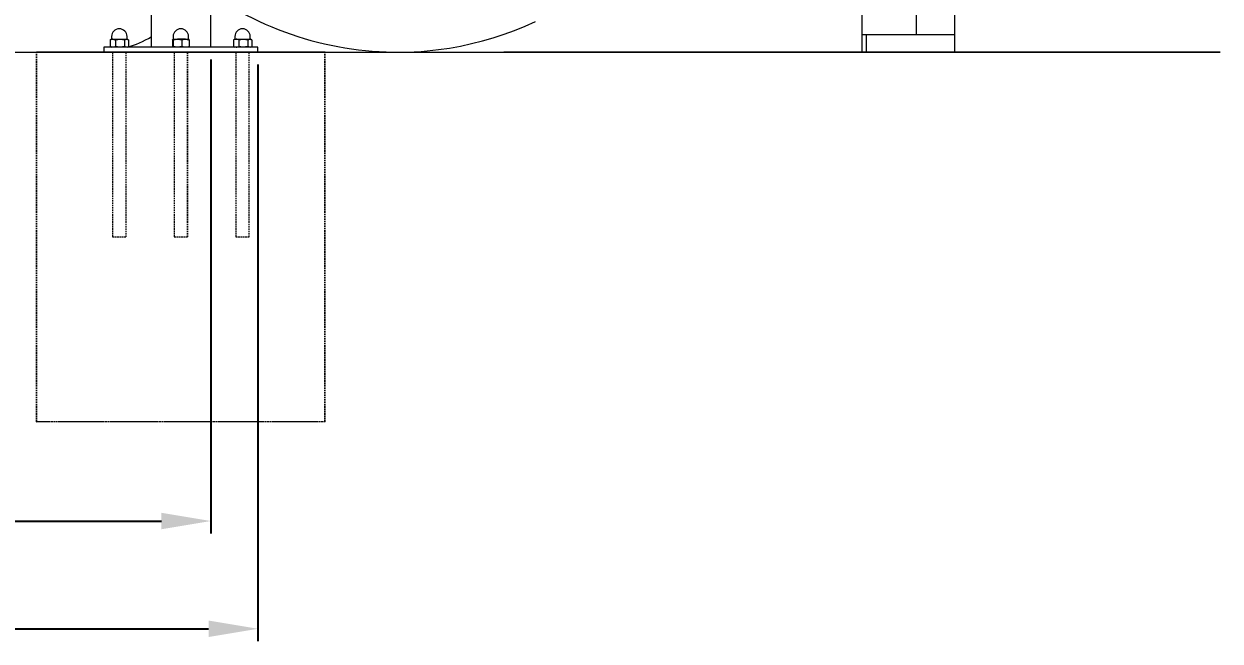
# Model space of a CAD drawing. Header units: millimetres. Extents: x -312 to 6814, y -241 to 4404.
# Drawn here: x 5787 to 6758, y 2904 to 3404 of the extents above; entities that cross this region are included whole.
import ezdxf

# ---------------------------------------------------------------- set-up
doc = ezdxf.new("R2010")
doc.units = ezdxf.units.MM
doc.linetypes.add('HIDDEN', pattern=[1.905, 1.27, -0.635])
for name, color, linetype, lineweight in [('ZANO_R', 7, 'Continuous', 0), ('ZANO_R_przerywana', 7, 'HIDDEN', 0), ('ZANO_W', 1, 'Continuous', 0)]:
    doc.layers.add(name, color=color, linetype=linetype, lineweight=lineweight)
doc.styles.add('Arial', font='arial.ttf')
doc.styles.get("Standard").update_dxf_attribs({"font": 'ARIALUNI.TTF'})
doc.dimstyles.new('pl i ang', dxfattribs={"dimtxt": 50, "dimasz": 50, "dimexe": 1.25, "dimexo": 0.625, "dimgap": 10, "dimtad": 1, "dimtoh": 1, "dimtxsty": 'Standard', "dimcen": 2.5, "dimclrd": 1, "dimclre": 1, "dimclrt": 1, "dimadec": 0, "dimazin": 0, "dimtfac": 1, "dimtmove": 0, "dimatfit": 3, "dimfxl": 1, "dimarcsym": 1})

# ---------------------------------------------------------------- blocks, each defined once
blk = doc.blocks.new('*D476')
at = {"layer": 'ZANO_W', "color": 1, "lineweight": -2}
for p, q in [((5378.74, 3375.53), (5378.74, 2990.96)), ((5938.8, 3375.53), (5938.8, 2990.96)), ((5418.74, 3000.96), (5898.8, 3000.96))]:
    blk.add_line(p, q, dxfattribs=at)
at = {"layer": 'ZANO_W', "color": 1}
for points in [[(5418.74, 3007.63), (5418.74, 2994.29), (5378.74, 3000.96)], [(5898.8, 2994.29), (5898.8, 3007.63), (5938.8, 3000.96)]]:
    blk.add_solid(points, dxfattribs=at)
at = {"layer": 'ZANO_W', "color": 1, "insert": (5658.77, 3041.59), "char_height": 60, "attachment_point": 5, "style": 'Arial'}
blk.add_mtext('560', dxfattribs=at)
blk = doc.blocks.new('*D477')
at = {"layer": 'ZANO_W', "color": 1, "lineweight": -2}
for p, q in [((5340.39, 3371.53), (5340.39, 2903.51)), ((5977.15, 3371.53), (5977.15, 2903.51)), ((5380.39, 2913.51), (5937.15, 2913.51))]:
    blk.add_line(p, q, dxfattribs=at)
at = {"layer": 'ZANO_W', "color": 1}
for points in [[(5380.39, 2920.17), (5380.39, 2906.84), (5340.39, 2913.51)], [(5937.15, 2906.84), (5937.15, 2920.17), (5977.15, 2913.51)]]:
    blk.add_solid(points, dxfattribs=at)
at = {"layer": 'ZANO_W', "color": 1, "insert": (5658.77, 2954.16), "char_height": 60, "attachment_point": 5, "style": 'Arial'}
blk.add_mtext('637', dxfattribs=at)

msp = doc.modelspace()

# ---------------------------------------------------------------- hatches: boundary and pattern name
at = {"layer": 'ZANO_R', "ltscale": 10, "transparency": 33554559}
h = msp.add_hatch(dxfattribs=at)
h.set_pattern_fill('AR-B816', scale=0.2)
h.set_pattern_definition([(0, (-4827.125, 4005.57), (0, 40.64), []), (90, (-4827.125, 4005.57), (-40.64, 40.64), [40.64, -40.64])])
h.paths.add_polyline_path([(6467.27, 4381.53), (6467.27, 3381.53), (6542.27, 3381.53), (6542.27, 4381.53)])

# ---------------------------------------------------------------- linework, layer by layer
at = {"layer": 'ZANO_R'}
for p, q in [((6467.27, 3381.53), (6467.27, 4381.53)), ((6542.27, 4381.53), (6542.27, 3381.53)), ((6467.27, 3381.53), (6467.27, 4305.09)), ((5890.5, 3780.68), (5890.5, 3385.53)), ((5938.8, 3385.53), (5938.8, 3780.68)), ((5857.5, 3391.57), (5857.18, 3391.45)), ((5857.18, 3391.45), (5857.18, 3386.11)), ((5858.15, 3392.03), (5857.46, 3391.63)), ((5859.35, 3392.03), (5858.15, 3392.03)), ((5858.4, 3394.28), (5858.4, 3392.15)), ((5859.35, 3392.03), (5865.26, 3392.03)), ((5861.52, 3391.45), (5865.26, 3392.03)), ((5861.52, 3391.45), (5861.52, 3386.11)), ((5865.26, 3392.03), (5870.56, 3392.03)), ((5868.99, 3391.45), (5870.56, 3392.03)), ((5868.99, 3391.45), (5868.99, 3386.11)), ((5870.56, 3392.03), (5871.15, 3392.03)), ((5870.9, 3392.15), (5870.9, 3394.28)), ((5871.84, 3391.63), (5871.15, 3392.03)), ((5872.12, 3391.45), (5872.12, 3386.11)), ((5907.78, 3391.45), (5908.13, 3392.03)), ((5907.78, 3391.45), (5907.78, 3386.11)), ((5908.13, 3392.03), (5911.89, 3392.03)), ((5908.35, 3394.28), (5908.35, 3392.15)), ((5908.48, 3391.45), (5911.89, 3392.03)), ((5908.48, 3391.45), (5908.48, 3386.11)), ((5918.36, 3392.03), (5911.89, 3392.03)), ((5915.3, 3391.45), (5915.3, 3386.11)), ((5918.36, 3392.03), (5921.09, 3392.03)), ((5920.85, 3392.15), (5920.85, 3394.28)), ((5921.42, 3391.45), (5921.07, 3392.03)), ((5921.42, 3391.45), (5921.42, 3386.11)), ((5957.5, 3391.57), (5957.18, 3391.45)), ((5957.18, 3391.45), (5957.18, 3386.11)), ((5958.15, 3392.03), (5957.46, 3391.63)), ((5958.15, 3392.03), (5959.35, 3392.03)), ((5958.4, 3394.28), (5958.4, 3392.15)), ((5959.35, 3392.03), (5965.26, 3392.03)), ((5961.52, 3391.45), (5965.26, 3392.03)), ((5961.52, 3391.45), (5961.52, 3386.11)), ((5965.26, 3392.03), (5970.56, 3392.03)), ((5968.99, 3391.45), (5970.56, 3392.03)), ((5968.99, 3391.45), (5968.99, 3386.11)), ((5971.15, 3392.03), (5970.56, 3392.03)), ((5970.9, 3392.15), (5970.9, 3394.28)), ((5971.84, 3391.63), (5971.15, 3392.03)), ((5972.12, 3391.45), (5972.12, 3386.11)), ((5285.85, 3381.53), (6757.79, 3381.53)), ((5472.68, 3381.53), (5797.49, 3381.53)), ((6031.49, 3381.53), (5797.49, 3381.53)), ((5797.49, 3381.53), (5797.8, 3381.53)), ((6031.81, 3381.53), (5797.8, 3381.53)), ((5852.15, 3385.53), (5852.15, 3381.53)), ((5977.15, 3385.53), (5852.15, 3385.53)), ((5857.18, 3386.11), (5857.49, 3385.99)), ((5857.46, 3385.93), (5858.15, 3385.53)), ((5870.15, 3381.53), (5859.15, 3381.53)), ((5868.99, 3386.11), (5865.26, 3385.53)), ((5871.8, 3385.99), (5870.56, 3385.53)), ((5871.15, 3385.53), (5871.84, 3385.93)), ((5908.48, 3386.11), (5908.13, 3385.53)), ((5920.1, 3381.53), (5909.1, 3381.53)), ((5920.2, 3381.53), (5909.2, 3381.53)), ((5915.3, 3386.11), (5911.89, 3385.53)), ((5957.18, 3386.11), (5957.49, 3385.99)), ((5957.46, 3385.93), (5958.15, 3385.53)), ((5970.15, 3381.53), (5959.15, 3381.53)), ((5968.99, 3386.11), (5965.26, 3385.53)), ((5971.8, 3385.99), (5970.56, 3385.53)), ((5971.15, 3385.53), (5971.84, 3385.93)), ((5977.15, 3381.53), (5977.15, 3385.53)), ((6031.81, 3381.53), (6031.49, 3381.53)), ((6757.79, 3381.53), (6176.76, 3381.53)), ((6526.93, 3381.53), (6467.27, 3381.53))]:
    msp.add_line(p, q, dxfattribs=at)
at = {"layer": 'ZANO_R', "flags": 128}
for points in [[(6109.54, 3382.21), (6114.47, 3382.62), (6123.53, 3383.6), (6132.56, 3384.9), (6141.54, 3386.51), (6150.46, 3388.44), (6159.32, 3390.67), (6168.11, 3393.2), (6176.81, 3396.04), (6185.41, 3399.18), (6193.92, 3402.62), (6202.31, 3406.35)], [(5857.18, 3391.45), (5858.79, 3391.99), (5859.35, 3392.03)], [(5859.35, 3392.03), (5861.01, 3391.68), (5861.52, 3391.45)], [(5865.26, 3392.03), (5865.52, 3392.03), (5868.99, 3391.45)], [(5870.56, 3392.03), (5870.67, 3392.03), (5871.8, 3391.57)], [(5908.13, 3392.03), (5908.15, 3392.03), (5908.48, 3391.45)], [(5911.89, 3392.03), (5912.13, 3392.03), (5915.3, 3391.45)], [(5915.3, 3391.45), (5917.57, 3391.99), (5918.36, 3392.03)], [(5918.36, 3392.03), (5920.7, 3391.68), (5921.42, 3391.45)], [(5959.35, 3392.03), (5957.69, 3391.68), (5957.18, 3391.45)], [(5961.52, 3391.45), (5959.91, 3391.99), (5959.35, 3392.03)], [(5965.26, 3392.03), (5965.52, 3392.03), (5968.99, 3391.45)], [(5970.56, 3392.03), (5970.67, 3392.03), (5971.8, 3391.57)], [(5844.86, 3381.53), (5848.13, 3381.59), (5852.14, 3381.85)], [(5859.35, 3385.53), (5858.79, 3385.57), (5857.18, 3386.11)], [(5861.52, 3386.11), (5861.01, 3385.88), (5859.35, 3385.53)], [(5865.26, 3385.53), (5864.99, 3385.53), (5861.52, 3386.11)], [(5870.56, 3385.53), (5870.45, 3385.53), (5868.99, 3386.11)], [(5908.13, 3385.53), (5908.1, 3385.53), (5907.78, 3386.11)], [(5911.89, 3385.53), (5911.64, 3385.53), (5908.48, 3386.11)], [(5918.36, 3385.53), (5917.57, 3385.57), (5915.3, 3386.11)], [(5921.42, 3386.11), (5920.7, 3385.88), (5918.36, 3385.53)], [(5921.07, 3385.53), (5921.09, 3385.53), (5921.42, 3386.11)], [(5957.18, 3386.11), (5957.69, 3385.88), (5959.35, 3385.53)], [(5959.35, 3385.53), (5959.91, 3385.57), (5961.52, 3386.11)], [(5965.26, 3385.53), (5964.99, 3385.53), (5961.52, 3386.11)], [(5970.56, 3385.53), (5970.45, 3385.53), (5968.99, 3386.11)]]:
    msp.add_lwpolyline(points, dxfattribs=at)
at = {"layer": 'ZANO_R'}
for centre, radius, start, end in [((6090.87, 3647.67), 266.11, 235.14812, 274.02312), ((5864.65, 3394.28), 6.25, 0, 180), ((5914.6, 3394.28), 6.25, 0, 180), ((5964.65, 3394.28), 6.25, 0, 180), ((5858.28, 3392.15), 0.12, 270, 0), ((5871.02, 3392.15), 0.12, 180, 270), ((5848.19, 3463.88), 81.65, 286.33722, 301.20853), ((5908.23, 3392.15), 0.12, 270, 0), ((5920.97, 3392.15), 0.12, 180, 270), ((5958.28, 3392.15), 0.12, 270, 0), ((5971.02, 3392.15), 0.12, 180, 270)]:
    msp.add_arc(centre, radius, start, end, dxfattribs=at)
at = {"layer": 'ZANO_R_przerywana'}
for p, q in [((5797.49, 3081.53), (5797.49, 3381.53)), ((5797.8, 3081.53), (5797.8, 3381.53)), ((5859.15, 3381.53), (5859.15, 3231.53)), ((5870.15, 3231.53), (5870.15, 3381.53)), ((5909.1, 3381.53), (5909.1, 3231.53)), ((5909.2, 3381.53), (5909.2, 3231.53)), ((5920.1, 3231.53), (5920.1, 3381.53)), ((5920.2, 3231.53), (5920.2, 3381.53)), ((5959.15, 3381.53), (5959.15, 3231.53)), ((5970.15, 3231.53), (5970.15, 3381.53)), ((6031.49, 3081.53), (6031.49, 3381.53)), ((6031.81, 3081.53), (6031.81, 3381.53)), ((5859.15, 3231.53), (5870.15, 3231.53)), ((5909.1, 3231.53), (5920.1, 3231.53)), ((5909.2, 3231.53), (5920.2, 3231.53)), ((5959.15, 3231.53), (5970.15, 3231.53)), ((6031.49, 3081.53), (5797.49, 3081.53)), ((5797.49, 3081.53), (5797.8, 3081.53)), ((6031.81, 3081.53), (5797.8, 3081.53)), ((6031.81, 3081.53), (6031.49, 3081.53))]:
    msp.add_line(p, q, dxfattribs=at)

# ---------------------------------------------------------------- dimensions: what is measured, and where the dimension line sits
at = {"layer": 'ZANO_W'}
for base, p1, p2, picture, middle in [((5977.15, 2913.51), (5340.39, 3381.53), (5977.15, 3381.53), '*D477', (5658.77, 2954.16)), ((5938.8, 3000.96), (5378.74, 3385.53), (5938.8, 3385.53), '*D476', (5658.77, 3041.59))]:
    dim = msp.add_linear_dim(base=base, p1=p1, p2=p2, dimstyle='pl i ang', override={"dimtxt": 60, "dimasz": 40, "dimexe": 10, "dimexo": 10, "dimtoh": 0, "dimdec": 0, "dimtxsty": 'Arial', "dimtdec": 0, "dimtmove": 1}, dxfattribs=at)
    dim.commit()
    dim.dimension.update_dxf_attribs({"geometry": picture, "text_midpoint": middle})

doc.saveas('drawing.dxf')
